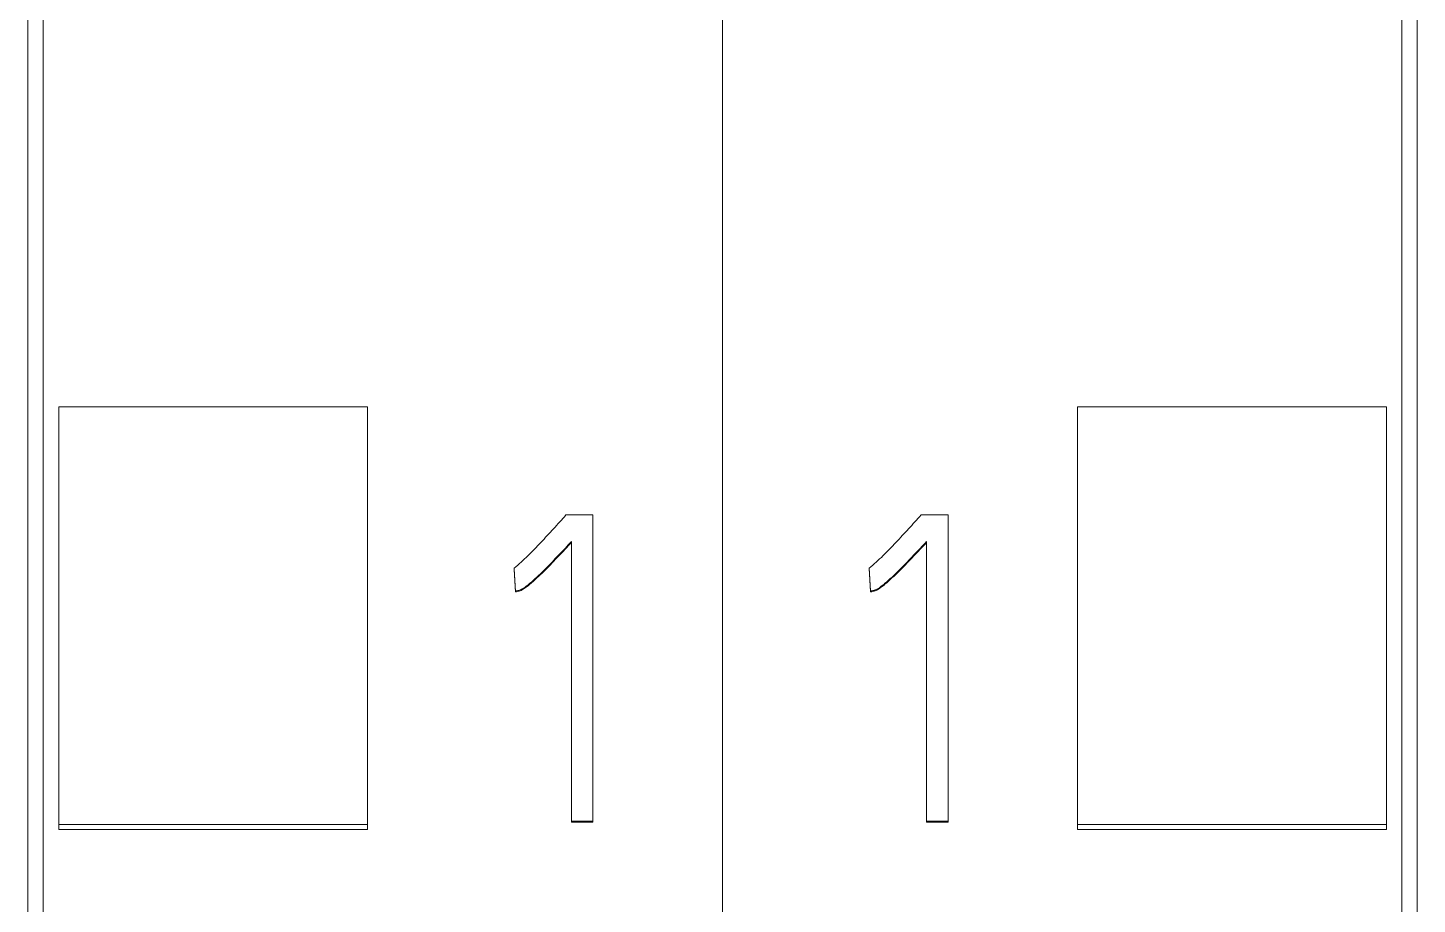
# Model space of a CAD drawing. Header units: millimetres. Extents: x 1359 to 3577, y 1336 to 3557.
# Drawn here: x 2641.47 to 2650.47, y 3029.02 to 3034.69 of the extents above; entities that cross this region are included whole.
import ezdxf

# ---------------------------------------------------------------- set-up
doc = ezdxf.new("R2010")
doc.units = ezdxf.units.MM
doc.layers.add('000-PI-Oprema', color=30, linetype='Continuous', lineweight=5)

msp = doc.modelspace()

# ---------------------------------------------------------------- linework, layer by layer
at = {"layer": '000-PI-Oprema', "color": 0, "linetype": 'ByBlock', "lineweight": 0}
for p, q in [((2645.9713, 3041.2368), (2645.9713, 2927.8187)), ((2645.9713, 3041.2368), (2645.9713, 2927.8187)), ((2641.5713, 2930.1412), (2641.5713, 3038.9563)), ((2650.3713, 3038.9563), (2650.3713, 2930.1412)), ((2641.6713, 3029.5373), (2641.6713, 3032.2407)), ((2641.6713, 3032.2407), (2643.6713, 3032.2407)), ((2643.6713, 3029.5373), (2643.6713, 3032.2407)), ((2648.2713, 3029.5373), (2648.2713, 3032.2407)), ((2650.2713, 3032.2407), (2648.2713, 3032.2407)), ((2650.2713, 3029.5373), (2650.2713, 3032.2407)), ((2645.1323, 3031.5402), (2644.9575, 3031.5402)), ((2645.1323, 3029.5581), (2645.1323, 3031.5402)), ((2647.4323, 3031.5402), (2647.2575, 3031.5402)), ((2647.4323, 3029.5581), (2647.4323, 3031.5402)), ((2644.9936, 3031.369), (2644.9936, 3029.5581)), ((2647.2936, 3031.369), (2647.2936, 3029.5581)), ((2644.6215, 3031.1957), (2644.6215, 3031.1895)), ((2646.9215, 3031.1957), (2646.9215, 3031.1895)), ((2644.6302, 3031.0488), (2644.6302, 3031.0426)), ((2646.9302, 3031.0488), (2646.9302, 3031.0426)), ((2641.6713, 3029.5049), (2641.6713, 3029.5373)), ((2641.6713, 3029.5373), (2643.6713, 3029.5373)), ((2641.6713, 3029.5049), (2643.6713, 3029.5049)), ((2643.6713, 3029.5049), (2643.6713, 3029.5373)), ((2644.9936, 3029.5581), (2645.1323, 3029.5581)), ((2644.9936, 3029.5581), (2644.9936, 3029.5519)), ((2645.1323, 3029.5519), (2644.9936, 3029.5519)), ((2645.1323, 3029.5581), (2645.1323, 3029.5519)), ((2647.2936, 3029.5581), (2647.4323, 3029.5581)), ((2647.2936, 3029.5581), (2647.2936, 3029.5519)), ((2647.4323, 3029.5519), (2647.2936, 3029.5519)), ((2647.4323, 3029.5581), (2647.4323, 3029.5519)), ((2648.2713, 3029.5049), (2648.2713, 3029.5373)), ((2650.2713, 3029.5373), (2648.2713, 3029.5373)), ((2650.2713, 3029.5049), (2648.2713, 3029.5049)), ((2650.2713, 3029.5049), (2650.2713, 3029.5373))]:
    msp.add_line(p, q, dxfattribs=at)
for points, knots in [([(2641.4713, 2929.8557), (2641.4713, 2933.1965), (2641.4713, 2941.1615), (2641.4713, 2953.801), (2641.4713, 2969.2875), (2641.4713, 2983.5816), (2641.4713, 2997.7915), (2641.4713, 3012.3581), (2641.4713, 3026.5281), (2641.4713, 3036.0981), (2641.4713, 3039.142)], [0, 0, 0, 0, 0.091483, 0.21812, 0.346206, 0.515858, 0.610111, 0.736264, 0.916066, 1, 1, 1, 1]), ([(2650.4713, 3039.142), (2650.4713, 3036.0981), (2650.4713, 3026.5281), (2650.4713, 3012.3581), (2650.4713, 2997.7915), (2650.4713, 2983.5816), (2650.4713, 2969.2875), (2650.4713, 2953.801), (2650.4713, 2941.1615), (2650.4713, 2933.1965), (2650.4713, 2929.8557)], [0, 0, 0, 0, 0.083934, 0.263736, 0.389889, 0.484142, 0.653794, 0.78188, 0.908517, 1, 1, 1, 1]), ([(2644.9575, 3031.5402), (2644.9308, 3031.5102), (2644.9039, 3031.4804), (2644.8496, 3031.4213), (2644.8222, 3031.392), (2644.7808, 3031.3483), (2644.767, 3031.3337), (2644.7392, 3031.3048), (2644.7252, 3031.2904), (2644.6966, 3031.2623), (2644.6821, 3031.2485), (2644.6522, 3031.2217), (2644.637, 3031.2086), (2644.6215, 3031.1957)], [0, 0, 0, 0, 0.25, 0.25, 0.5, 0.5, 0.625, 0.625, 0.75, 0.75, 0.875, 0.875, 1, 1, 1, 1]), ([(2647.2575, 3031.5402), (2647.2308, 3031.5102), (2647.2039, 3031.4804), (2647.1496, 3031.4213), (2647.1222, 3031.392), (2647.0808, 3031.3483), (2647.067, 3031.3337), (2647.0392, 3031.3048), (2647.0252, 3031.2904), (2646.9966, 3031.2623), (2646.9821, 3031.2485), (2646.9522, 3031.2217), (2646.937, 3031.2086), (2646.9215, 3031.1957)], [0, 0, 0, 0, 0.25, 0.25, 0.5, 0.5, 0.625, 0.625, 0.75, 0.75, 0.875, 0.875, 1, 1, 1, 1]), ([(2644.6302, 3031.0488), (2644.6354, 3031.0488), (2644.6405, 3031.0496), (2644.6505, 3031.0518), (2644.6556, 3031.0529), (2644.6653, 3031.0565), (2644.6699, 3031.0588), (2644.6788, 3031.0638), (2644.6831, 3031.0666), (2644.6957, 3031.0754), (2644.7039, 3031.0817), (2644.7198, 3031.0945), (2644.7276, 3031.1011), (2644.7506, 3031.1212), (2644.7656, 3031.1352), (2644.7951, 3031.1633), (2644.8096, 3031.1776), (2644.853, 3031.2209), (2644.8814, 3031.2503), (2644.9377, 3031.3094), (2644.9657, 3031.3392), (2644.9936, 3031.369)], [0, 0, 0, 0, 0.03125, 0.03125, 0.0625, 0.0625, 0.09375, 0.09375, 0.125, 0.125, 0.1875, 0.1875, 0.25, 0.25, 0.375, 0.375, 0.5, 0.5, 0.75, 0.75, 1, 1, 1, 1]), ([(2644.9936, 3031.3628), (2644.9657, 3031.333), (2644.9377, 3031.3032), (2644.8813, 3031.2441), (2644.8529, 3031.2147), (2644.8096, 3031.1714), (2644.795, 3031.1571), (2644.7654, 3031.1289), (2644.7505, 3031.1149), (2644.7274, 3031.0947), (2644.7196, 3031.0881), (2644.7037, 3031.0754), (2644.6956, 3031.0691), (2644.683, 3031.0604), (2644.6787, 3031.0576), (2644.6698, 3031.0526), (2644.6653, 3031.0503), (2644.6557, 3031.0468), (2644.6506, 3031.0456), (2644.6405, 3031.0435), (2644.6354, 3031.0426), (2644.6302, 3031.0426)], [0, 0, 0, 0, 0.25, 0.25, 0.5, 0.5, 0.625, 0.625, 0.75, 0.75, 0.8125, 0.8125, 0.875, 0.875, 0.90625, 0.90625, 0.9375, 0.9375, 0.96875, 0.96875, 1, 1, 1, 1]), ([(2646.9302, 3031.0488), (2646.9354, 3031.0488), (2646.9405, 3031.0496), (2646.9505, 3031.0518), (2646.9555, 3031.0529), (2646.9653, 3031.0565), (2646.9699, 3031.0588), (2646.9788, 3031.0638), (2646.9831, 3031.0666), (2646.9957, 3031.0754), (2647.0039, 3031.0817), (2647.0198, 3031.0945), (2647.0276, 3031.1011), (2647.0506, 3031.1212), (2647.0656, 3031.1352), (2647.0951, 3031.1633), (2647.1096, 3031.1776), (2647.153, 3031.2209), (2647.1814, 3031.2503), (2647.2377, 3031.3094), (2647.2657, 3031.3392), (2647.2936, 3031.369)], [0, 0, 0, 0, 0.03125, 0.03125, 0.0625, 0.0625, 0.09375, 0.09375, 0.125, 0.125, 0.1875, 0.1875, 0.25, 0.25, 0.375, 0.375, 0.5, 0.5, 0.75, 0.75, 1, 1, 1, 1]), ([(2647.2936, 3031.3628), (2647.2657, 3031.333), (2647.2377, 3031.3032), (2647.1813, 3031.2441), (2647.1529, 3031.2147), (2647.1096, 3031.1714), (2647.095, 3031.1571), (2647.0654, 3031.1289), (2647.0505, 3031.1149), (2647.0274, 3031.0947), (2647.0196, 3031.0881), (2647.0037, 3031.0754), (2646.9956, 3031.0691), (2646.983, 3031.0604), (2646.9787, 3031.0576), (2646.9698, 3031.0526), (2646.9653, 3031.0503), (2646.9557, 3031.0468), (2646.9506, 3031.0456), (2646.9405, 3031.0435), (2646.9354, 3031.0426), (2646.9302, 3031.0426)], [0, 0, 0, 0, 0.25, 0.25, 0.5, 0.5, 0.625, 0.625, 0.75, 0.75, 0.8125, 0.8125, 0.875, 0.875, 0.90625, 0.90625, 0.9375, 0.9375, 0.96875, 0.96875, 1, 1, 1, 1])]:
    msp.add_open_spline(points, degree=3, knots=knots, dxfattribs=at)
for points, weights in [([(2644.6215, 3031.1957), (2644.6259, 3031.1223), (2644.6302, 3031.0488)], [0.499999997999, 0.500000002001, 0.499999997999]), ([(2644.6302, 3031.0426), (2644.6259, 3031.1161), (2644.6215, 3031.1895)], [0.499999993743, 0.500000006257, 0.499999993743]), ([(2646.9215, 3031.1957), (2646.9259, 3031.1223), (2646.9302, 3031.0488)], [0.500000022096, 0.499999977904, 0.500000022096]), ([(2646.9302, 3031.0426), (2646.9259, 3031.1161), (2646.9215, 3031.1895)], [0.499999993416, 0.500000006584, 0.499999993416])]:
    msp.add_rational_spline(points, weights, degree=2, dxfattribs=at)

doc.saveas('drawing.dxf')
